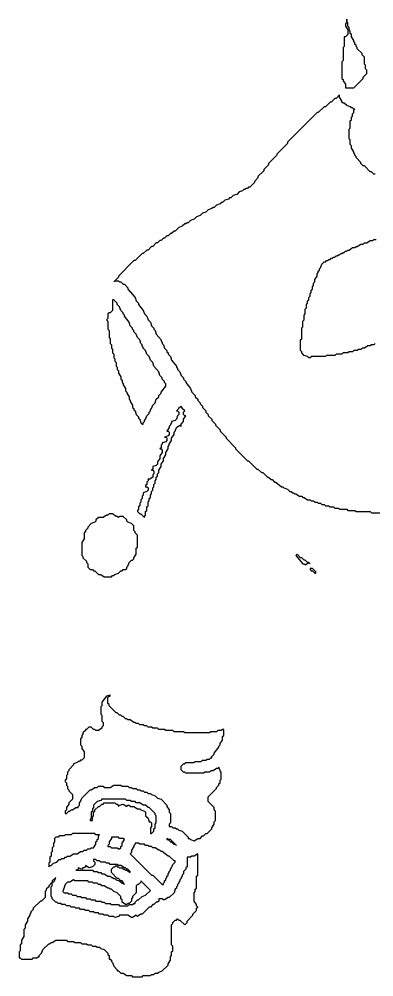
# Model space of a CAD drawing. Header units: millimetres. Extents: x 2.9 to 56, y 5.5 to 83.2.
# Drawn here: x 2.91 to 21.09, y 5.82 to 54.85 of the extents above; entities that cross this region are included whole.
import ezdxf

# ---------------------------------------------------------------- set-up
doc = ezdxf.new("R2010")
doc.units = ezdxf.units.MM
doc.layers.add('FILL_WHITE', color=7, linetype='Continuous')

msp = doc.modelspace()

# ---------------------------------------------------------------- linework, layer by layer
at = {"layer": 'FILL_WHITE'}
for points in [[(19.695, 54.848), (19.695, 54.667), (19.634, 54.606), (19.634, 54.485), (19.755, 54.303), (19.755, 54.061), (19.634, 53.939), (19.574, 53.939), (19.574, 53.455), (19.513, 53.394), (19.513, 52.727), (19.452, 52.667), (19.452, 51.818), (19.513, 51.758), (19.513, 51.697), (19.634, 51.515), (19.634, 51.333), (20.058, 51.333), (20.543, 51.818), (20.543, 51.879), (20.725, 52.061), (20.725, 52.242), (20.664, 52.303), (20.664, 52.485), (20.604, 52.545), (20.604, 52.909), (20.483, 53.03), (20.483, 53.091), (20.24, 53.333), (20.24, 53.394), (20.18, 53.455), (20.18, 53.515), (20.119, 53.576), (20.119, 53.636), (20.058, 53.697), (20.058, 53.758), (19.937, 53.939), (19.937, 54.061), (19.877, 54.121), (19.877, 54.242), (19.816, 54.303), (19.816, 54.424), (19.755, 54.485), (19.755, 54.667), (19.695, 54.727)], [(7.696, 40.485), (7.696, 39.939), (7.575, 39.818), (7.515, 39.818), (7.454, 39.758), (7.454, 39.515), (7.393, 39.455), (7.454, 39.394), (7.454, 38.97), (7.515, 38.909), (7.515, 38.545), (7.575, 38.485), (7.575, 38.242), (7.636, 38.182), (7.636, 38), (7.696, 37.939), (7.696, 37.758), (7.757, 37.697), (7.757, 37.515), (7.818, 37.455), (7.818, 37.333), (7.878, 37.273), (7.878, 37.091), (7.939, 37.03), (7.939, 36.909), (7.999, 36.848), (7.999, 36.727), (8.121, 36.545), (8.121, 36.424), (8.181, 36.364), (8.181, 36.242), (8.242, 36.182), (8.242, 36.121), (8.363, 35.939), (8.363, 35.818), (8.424, 35.758), (8.424, 35.697), (8.545, 35.515), (8.545, 35.394), (8.605, 35.333), (8.605, 35.273), (8.727, 35.091), (8.727, 34.97), (8.787, 34.909), (8.787, 34.848), (8.848, 34.788), (8.908, 34.606), (9.03, 34.485), (9.03, 34.424), (9.09, 34.364), (9.151, 34.182), (9.211, 34.121), (9.272, 34.121), (9.272, 34.182), (9.333, 34.242), (9.333, 34.303), (9.393, 34.364), (9.454, 34.545), (9.575, 34.667), (9.575, 34.727), (9.636, 34.788), (9.636, 34.848), (9.696, 34.909), (9.757, 35.091), (9.878, 35.212), (9.939, 35.394), (10.06, 35.515), (10.06, 35.576), (10.181, 35.697), (10.181, 35.758), (10.423, 36.061), (10.423, 36.182), (10.363, 36.242), (10.363, 36.303), (10.241, 36.424), (10.241, 36.485), (10.12, 36.606), (10.06, 36.788), (9.817, 37.091), (9.757, 37.273), (9.636, 37.394), (9.575, 37.576), (9.454, 37.697), (9.393, 37.879), (9.272, 38), (9.272, 38.061), (9.211, 38.121), (9.211, 38.182), (9.151, 38.242), (9.09, 38.424), (8.969, 38.545), (8.908, 38.727), (8.787, 38.848), (8.787, 38.909), (8.727, 38.97), (8.727, 39.03), (8.605, 39.152), (8.545, 39.333), (8.302, 39.636), (8.302, 39.697), (8.242, 39.758), (8.242, 39.818), (8.121, 39.939), (8.06, 40.121), (7.939, 40.242), (7.939, 40.303), (7.757, 40.485)], [(11.211, 35.03), (11.15, 34.97), (11.09, 34.97), (11.09, 34.909), (10.969, 34.788), (11.029, 34.788), (11.09, 34.727), (11.09, 34.606), (11.029, 34.545), (10.969, 34.364), (10.908, 34.303), (10.726, 34.242), (10.726, 34.182), (10.666, 34.121), (10.666, 34.061), (10.605, 34), (10.605, 33.939), (10.484, 33.758), (10.544, 33.758), (10.605, 33.697), (10.605, 33.576), (10.544, 33.515), (10.363, 33.455), (10.423, 33.455), (10.484, 33.394), (10.484, 33.273), (10.423, 33.212), (10.241, 33.152), (10.241, 33.091), (10.181, 33.03), (10.181, 32.909), (10.12, 32.848), (10.181, 32.848), (10.241, 32.788), (10.241, 32.667), (10.12, 32.485), (10.12, 32.364), (9.999, 32.182), (9.999, 32.061), (9.939, 32), (9.757, 31.939), (9.757, 31.818), (9.696, 31.758), (9.757, 31.758), (9.817, 31.697), (9.817, 31.576), (9.757, 31.515), (9.757, 31.394), (9.575, 31.273), (9.514, 31.333), (9.514, 31.212), (9.454, 31.152), (9.454, 31.03), (9.393, 30.97), (9.393, 30.909), (9.454, 30.909), (9.514, 30.848), (9.514, 30.727), (9.454, 30.667), (9.272, 30.606), (9.272, 30.485), (9.211, 30.424), (9.211, 30.303), (9.151, 30.242), (9.151, 30.121), (9.09, 30.061), (9.09, 29.939), (9.03, 29.879), (9.03, 29.758), (8.969, 29.697), (8.969, 29.636), (9.09, 29.515), (9.151, 29.515), (9.333, 29.333), (9.333, 29.394), (9.393, 29.455), (9.393, 29.636), (9.454, 29.697), (9.454, 29.879), (9.514, 29.939), (9.514, 30.121), (9.575, 30.182), (9.575, 30.303), (9.636, 30.364), (9.636, 30.485), (9.696, 30.545), (9.696, 30.667), (9.757, 30.727), (9.757, 30.848), (9.817, 30.909), (9.817, 31.03), (9.878, 31.091), (9.878, 31.212), (9.939, 31.273), (9.939, 31.394), (9.999, 31.455), (9.999, 31.576), (10.06, 31.636), (10.06, 31.758), (10.181, 31.939), (10.181, 32.061), (10.302, 32.242), (10.302, 32.364), (10.423, 32.545), (10.423, 32.667), (10.544, 32.848), (10.544, 32.97), (10.605, 33.03), (10.605, 33.091), (10.726, 33.273), (10.726, 33.394), (10.847, 33.576), (10.847, 33.697), (10.908, 33.758), (10.969, 33.939), (11.15, 34.061), (11.211, 34), (11.211, 34.121), (11.332, 34.242), (11.332, 34.364), (11.453, 34.545), (11.393, 34.545), (11.332, 34.606), (11.332, 34.727), (11.393, 34.788), (11.272, 34.909), (11.272, 34.97)], [(7.696, 29.515), (7.515, 29.515), (7.454, 29.455), (7.393, 29.455), (7.212, 29.333), (6.969, 29.333), (6.848, 29.212), (6.848, 29.152), (6.787, 29.091), (6.606, 29.03), (6.424, 28.848), (6.424, 28.788), (6.303, 28.667), (6.303, 28.606), (6.242, 28.545), (6.242, 28.242), (6.121, 28.061), (6.121, 27.394), (6.181, 27.333), (6.181, 27.273), (6.363, 27.091), (6.363, 27.03), (6.424, 26.97), (6.424, 26.788), (6.545, 26.667), (6.666, 26.667), (6.727, 26.606), (6.787, 26.606), (6.969, 26.424), (7.09, 26.424), (7.272, 26.303), (7.636, 26.303), (7.696, 26.364), (7.757, 26.364), (7.818, 26.424), (7.999, 26.485), (8.121, 26.606), (8.181, 26.606), (8.242, 26.667), (8.363, 26.667), (8.424, 26.727), (8.424, 26.788), (8.484, 26.848), (8.545, 27.03), (8.666, 27.152), (8.727, 27.152), (8.787, 27.212), (8.787, 27.273), (8.908, 27.455), (8.908, 27.758), (8.969, 27.818), (8.969, 28.424), (8.848, 28.545), (8.848, 28.606), (8.787, 28.667), (8.787, 28.909), (8.666, 29.03), (8.484, 29.091), (8.424, 29.152), (8.424, 29.212), (8.242, 29.394), (8.06, 29.394), (7.999, 29.333), (7.939, 29.394), (7.878, 29.394)], [(17.089, 27.394), (17.453, 26.97), (17.513, 26.97), (17.574, 26.909), (17.756, 27.03), (17.816, 26.97), (17.756, 27.03), (17.695, 27.03), (17.574, 27.152), (17.513, 27.152), (17.392, 27.273), (17.331, 27.273), (17.15, 27.455)], [(17.816, 26.727), (17.816, 26.667), (17.877, 26.606), (17.937, 26.606), (18.059, 26.485), (18.119, 26.485), (18.119, 26.545), (17.937, 26.727)], [(7.393, 20.182), (7.151, 19.879), (7.151, 19.697), (7.09, 19.636), (7.09, 19.273), (7.151, 19.212), (7.151, 18.909), (7.212, 18.848), (7.212, 18.667), (7.151, 18.606), (7.151, 18.545), (6.969, 18.424), (6.848, 18.424), (6.787, 18.485), (6.727, 18.485), (6.606, 18.606), (6.484, 18.606), (6.363, 18.485), (6.303, 18.485), (6.303, 18.424), (6.181, 18.303), (6.181, 18.242), (6.121, 18.182), (6.121, 18.061), (6.06, 18), (6.06, 17.697), (6.121, 17.636), (6.121, 17.515), (6.242, 17.333), (6.242, 17.03), (6.121, 16.909), (6.06, 16.909), (6, 16.848), (5.939, 16.848), (5.878, 16.788), (5.697, 16.727), (5.697, 16.667), (5.454, 16.424), (5.454, 16.364), (5.394, 16.303), (5.394, 16.182), (5.333, 16.121), (5.333, 15.939), (5.272, 15.879), (5.272, 15.818), (5.333, 15.758), (5.333, 15.636), (5.394, 15.576), (5.394, 15.455), (5.454, 15.394), (5.454, 15.333), (5.636, 15.152), (5.636, 14.909), (5.454, 14.727), (5.454, 14.667), (5.333, 14.485), (5.333, 14.364), (5.272, 14.303), (5.272, 14.182), (5.333, 14.182), (5.454, 14.303), (5.515, 14.303), (5.575, 14.364), (5.636, 14.364), (5.818, 14.485), (5.939, 14.485), (5.939, 14.545), (6, 14.606), (6, 14.727), (6.06, 14.788), (6.121, 14.97), (6.545, 15.394), (6.606, 15.394), (6.787, 15.515), (6.909, 15.515), (6.969, 15.576), (7.212, 15.576), (7.272, 15.515), (7.575, 15.515), (7.757, 15.636), (8.121, 15.636), (8.181, 15.576), (8.484, 15.576), (8.545, 15.515), (8.666, 15.515), (8.727, 15.455), (8.908, 15.455), (8.969, 15.394), (9.09, 15.394), (9.151, 15.333), (9.272, 15.333), (9.333, 15.273), (9.454, 15.273), (9.514, 15.212), (9.636, 15.212), (9.696, 15.152), (9.878, 15.091), (9.999, 14.97), (10.181, 14.909), (10.484, 14.606), (10.484, 14.545), (10.605, 14.364), (10.605, 14.242), (10.666, 14.182), (10.666, 13.697), (10.605, 13.636), (10.605, 13.515), (10.726, 13.515), (10.787, 13.455), (10.908, 13.455), (10.969, 13.394), (11.029, 13.394), (11.09, 13.333), (11.272, 13.273), (11.575, 12.97), (11.575, 12.909), (11.635, 12.909), (11.696, 12.848), (11.878, 12.788), (12.059, 12.909), (12.181, 12.909), (12.302, 13.03), (12.362, 13.03), (12.484, 13.152), (12.544, 13.152), (12.787, 13.394), (12.787, 13.455), (12.908, 13.636), (12.908, 13.758), (12.968, 13.818), (12.968, 14.303), (12.908, 14.364), (12.908, 14.485), (12.605, 14.788), (12.605, 15.03), (13.029, 15.455), (13.029, 15.515), (13.15, 15.636), (13.15, 15.697), (13.211, 15.758), (13.211, 15.879), (13.271, 15.939), (13.271, 16.303), (13.211, 16.364), (13.15, 16.545), (13.09, 16.485), (13.029, 16.485), (12.847, 16.364), (12.726, 16.364), (12.665, 16.303), (12.423, 16.303), (12.362, 16.242), (11.453, 16.242), (11.393, 16.303), (11.332, 16.303), (11.211, 16.424), (11.211, 16.606), (11.332, 16.727), (11.393, 16.727), (11.453, 16.788), (11.878, 16.788), (11.938, 16.848), (12.241, 16.848), (12.302, 16.909), (12.484, 16.909), (12.544, 16.97), (12.665, 16.97), (12.726, 17.03), (12.787, 17.03), (12.787, 17.091), (12.908, 17.212), (12.908, 17.273), (13.15, 17.576), (13.15, 17.636), (13.211, 17.697), (13.211, 17.758), (13.332, 17.939), (13.332, 18.121), (13.393, 18.182), (13.393, 18.485), (13.332, 18.485), (13.271, 18.424), (13.09, 18.424), (13.029, 18.364), (12.726, 18.364), (12.665, 18.303), (11.393, 18.303), (11.332, 18.364), (10.847, 18.364), (10.787, 18.424), (10.423, 18.424), (10.363, 18.485), (10.06, 18.485), (9.999, 18.545), (9.757, 18.545), (9.696, 18.606), (9.514, 18.606), (9.454, 18.667), (9.333, 18.667), (9.272, 18.727), (9.09, 18.727), (9.03, 18.788), (8.908, 18.788), (8.848, 18.848), (8.787, 18.848), (8.605, 18.97), (8.484, 18.97), (8.424, 19.03), (8.363, 19.03), (8.242, 19.152), (8.181, 19.152), (8.121, 19.212), (8.06, 19.212), (7.939, 19.333), (7.878, 19.333), (7.515, 19.697), (7.515, 19.758), (7.454, 19.818), (7.454, 20.121), (7.515, 20.182), (7.575, 20.182), (7.575, 20.242)], [(6.727, 14.606), (6.727, 14.485), (6.666, 14.424), (6.666, 14.303), (6.606, 14.242), (6.606, 13.939), (6.545, 13.879), (6.545, 13.818), (6.666, 13.818), (6.666, 14), (6.727, 14.061), (6.727, 14.242), (6.787, 14.303), (6.787, 14.364), (6.969, 14.545), (7.03, 14.545), (7.151, 14.667), (7.212, 14.667), (7.272, 14.727), (7.818, 14.727), (7.878, 14.667), (7.939, 14.667), (7.999, 14.606), (7.999, 14.545), (8.06, 14.606), (8.242, 14.667), (8.424, 14.545), (8.484, 14.606), (8.545, 14.606), (8.605, 14.545), (8.787, 14.545), (8.969, 14.424), (9.09, 14.424), (9.151, 14.364), (9.333, 14.303), (9.393, 14.242), (9.393, 14.061), (9.514, 13.939), (9.575, 13.758), (9.636, 13.758), (9.696, 13.697), (9.696, 13.515), (9.636, 13.455), (9.636, 13.152), (9.696, 13.152), (9.817, 13.273), (9.817, 13.394), (9.878, 13.455), (9.878, 13.636), (9.939, 13.697), (9.939, 14.061), (9.878, 14.121), (9.878, 14.182), (9.575, 14.485), (9.514, 14.485), (9.393, 14.606), (9.272, 14.606), (9.09, 14.727), (8.908, 14.727), (8.848, 14.788), (8.666, 14.788), (8.605, 14.848), (8.424, 14.848), (8.363, 14.909), (7.151, 14.909), (7.09, 14.848), (6.909, 14.788)], [(7.03, 13.091), (6.848, 13.091), (6.787, 13.152), (5.636, 13.152), (5.575, 13.091), (5.272, 13.091), (5.212, 13.03), (4.969, 13.03), (4.909, 12.97), (4.788, 12.97), (4.727, 12.909), (4.727, 12.727), (4.666, 12.667), (4.666, 12.485), (4.606, 12.424), (4.606, 12.242), (4.545, 12.182), (4.545, 12), (4.485, 11.939), (4.485, 11.697), (4.424, 11.636), (4.424, 11.455), (4.485, 11.515), (4.545, 11.515), (4.666, 11.636), (4.848, 11.697), (4.969, 11.818), (5.03, 11.818), (5.091, 11.879), (5.212, 11.879), (5.272, 11.939), (5.333, 11.939), (5.394, 12), (5.515, 12), (5.697, 12.121), (5.878, 12.121), (6.06, 12.242), (6.181, 12.242), (6.242, 12.303), (6.363, 12.303), (6.424, 12.364), (6.545, 12.364), (6.606, 12.424), (6.727, 12.424), (6.848, 12.606), (6.848, 12.727), (6.909, 12.788), (6.909, 12.848), (6.969, 12.909), (6.969, 13.03)], [(7.636, 12.97), (7.636, 12.909), (7.515, 12.727), (7.515, 12.606), (7.454, 12.545), (7.454, 12.485), (7.575, 12.485), (7.636, 12.424), (7.939, 12.424), (7.999, 12.364), (8.06, 12.364), (8.121, 12.424), (8.121, 12.485), (8.181, 12.545), (8.181, 12.667), (8.302, 12.848), (8.242, 12.909), (8.06, 12.909), (7.999, 12.97)], [(10.484, 12.909), (10.484, 12.848), (10.544, 12.848), (10.666, 12.727), (10.726, 12.727), (10.847, 12.606), (10.908, 12.606), (10.969, 12.545), (10.666, 12.848), (10.544, 12.848)], [(8.848, 12.667), (8.848, 12.606), (8.787, 12.545), (8.787, 12.485), (8.666, 12.303), (8.666, 12.182), (8.605, 12.121), (9.696, 11.03), (9.757, 11.03), (10.241, 10.545), (10.302, 10.545), (10.302, 10.606), (10.363, 10.667), (10.363, 10.727), (10.423, 10.788), (10.423, 10.848), (10.484, 10.909), (10.484, 10.97), (10.544, 11.03), (10.544, 11.091), (10.605, 11.152), (10.605, 11.212), (10.666, 11.273), (10.666, 11.333), (10.726, 11.394), (10.787, 11.576), (10.908, 11.697), (10.908, 11.758), (10.847, 11.758), (10.605, 12), (10.544, 12), (10.241, 12.242), (10.181, 12.242), (10.12, 12.303), (10.06, 12.303), (9.878, 12.424), (9.757, 12.424), (9.696, 12.485), (9.575, 12.485), (9.514, 12.545), (9.393, 12.545), (9.333, 12.606), (9.09, 12.606), (9.03, 12.667)], [(12.059, 12.121), (11.878, 12), (11.756, 12), (11.696, 11.939), (11.514, 11.939), (11.514, 11.455), (11.453, 11.394), (11.453, 11.333), (11.332, 11.212), (11.332, 11.091), (11.272, 11.03), (11.272, 10.97), (11.211, 10.909), (11.211, 10.848), (11.15, 10.788), (11.15, 10.727), (11.09, 10.667), (11.09, 10.606), (11.029, 10.545), (11.029, 10.485), (10.969, 10.424), (10.969, 10.364), (10.908, 10.303), (10.847, 10.121), (10.605, 9.879), (10.544, 9.879), (10.363, 9.758), (10.302, 9.758), (10.241, 9.818), (10.06, 9.818), (10.06, 9.697), (9.999, 9.636), (9.939, 9.636), (9.817, 9.515), (9.757, 9.515), (9.636, 9.394), (9.575, 9.394), (9.211, 9.03), (9.151, 9.03), (8.969, 8.909), (8.908, 8.97), (8.727, 8.848), (8.666, 8.848), (8.484, 8.97), (8.06, 8.97), (7.999, 8.909), (7.818, 8.848), (7.757, 8.909), (7.515, 8.909), (7.454, 8.97), (7.272, 8.97), (7.212, 9.03), (7.03, 9.03), (6.969, 9.091), (6.787, 9.091), (6.727, 9.152), (6.545, 9.152), (6.484, 9.212), (6.303, 9.212), (6.242, 9.273), (6.06, 9.273), (6, 9.333), (5.818, 9.333), (5.757, 9.394), (5.575, 9.394), (5.515, 9.455), (5.333, 9.455), (5.272, 9.515), (5.091, 9.515), (5.03, 9.576), (4.909, 9.576), (4.848, 9.636), (4.788, 9.636), (4.606, 9.818), (4.606, 9.879), (4.545, 9.939), (4.545, 10.424), (4.606, 10.485), (4.606, 10.606), (4.727, 10.727), (4.788, 10.909), (4.606, 10.727), (4.606, 10.667), (4.424, 10.485), (4.424, 10.424), (4.303, 10.303), (4.303, 10.242), (4.242, 10.182), (4.242, 9.879), (4.06, 9.697), (4, 9.697), (3.636, 9.333), (3.636, 9.273), (3.515, 9.152), (3.515, 9.091), (3.454, 9.03), (3.454, 8.97), (3.333, 8.788), (3.333, 8.667), (3.212, 8.485), (3.212, 8.303), (3.151, 8.242), (3.151, 7.879), (3.03, 7.697), (3.03, 7.515), (2.97, 7.455), (2.97, 7.152), (2.909, 7.091), (2.909, 6.788), (2.97, 6.788), (3.03, 6.727), (3.576, 6.727), (3.636, 6.788), (3.818, 6.788), (3.879, 6.848), (3.939, 6.848), (3.939, 6.909), (4.06, 7.03), (4.121, 7.212), (4.424, 7.515), (4.485, 7.515), (4.545, 7.576), (4.606, 7.576), (4.788, 7.697), (5.333, 7.697), (5.394, 7.636), (5.697, 7.636), (5.757, 7.576), (6.06, 7.576), (6.121, 7.515), (6.363, 7.515), (6.424, 7.455), (6.606, 7.455), (6.666, 7.394), (6.848, 7.394), (6.909, 7.333), (7.03, 7.333), (7.09, 7.273), (7.272, 7.212), (7.454, 7.03), (7.454, 6.97), (7.515, 6.909), (7.515, 6.727), (7.575, 6.727), (7.636, 6.667), (7.636, 6.606), (7.696, 6.545), (7.757, 6.364), (7.939, 6.182), (7.939, 6.121), (7.999, 6.121), (8.121, 6), (8.242, 6), (8.424, 5.879), (8.666, 5.879), (8.727, 5.818), (9.211, 5.818), (9.272, 5.879), (9.636, 5.879), (9.696, 5.939), (9.817, 5.939), (9.878, 6), (9.999, 6), (10.06, 6.061), (10.241, 6.121), (10.544, 6.424), (10.544, 6.485), (10.666, 6.667), (10.666, 6.848), (10.726, 6.909), (10.726, 7.091), (10.787, 7.152), (10.787, 7.394), (10.726, 7.455), (10.726, 8.485), (10.787, 8.545), (10.787, 8.606), (10.908, 8.727), (10.969, 8.727), (11.029, 8.788), (11.09, 8.727), (11.15, 8.727), (11.393, 8.485), (11.514, 8.606), (11.514, 8.667), (11.817, 8.97), (11.817, 9.03), (11.999, 9.212), (11.999, 9.333), (12.059, 9.394), (11.999, 9.455), (11.999, 9.515), (11.878, 9.697), (11.878, 10.121), (11.938, 10.182), (11.938, 10.303), (11.999, 10.364), (11.999, 10.97), (12.059, 11.03)], [(5.818, 11.273), (6.666, 11.273), (6.727, 11.212), (6.909, 11.212), (6.969, 11.152), (7.09, 11.152), (7.151, 11.091), (7.272, 11.091), (7.454, 10.97), (7.575, 10.97), (7.636, 10.909), (7.696, 10.909), (7.757, 10.848), (7.818, 10.848), (7.878, 10.788), (8.06, 10.727), (8.181, 10.606), (8.242, 10.606), (8.302, 10.545), (8.181, 10.727), (8.121, 10.727), (7.999, 10.848), (7.939, 10.848), (7.636, 11.152), (7.636, 11.333), (7.757, 11.455), (7.818, 11.455), (7.878, 11.515), (7.939, 11.455), (7.999, 11.455), (8.06, 11.394), (8.181, 11.394), (8.242, 11.333), (8.302, 11.333), (8.363, 11.273), (8.424, 11.273), (8.605, 11.152), (8.605, 11.212), (8.484, 11.333), (8.424, 11.333), (8.363, 11.394), (8.302, 11.394), (8.121, 11.515), (7.999, 11.515), (7.939, 11.576), (7.575, 11.576), (7.515, 11.636), (7.393, 11.636), (7.333, 11.697), (7.09, 11.697), (7.03, 11.758), (6.909, 11.758), (6.848, 11.818), (6.727, 11.818), (6.727, 11.758), (6.787, 11.697), (6.787, 11.576), (6.666, 11.455), (6.484, 11.394), (6.303, 11.515), (6.303, 11.455), (6.242, 11.394), (6.181, 11.394), (6.121, 11.333), (5.939, 11.394), (5.939, 11.333), (5.878, 11.273)], [(5.151, 10.182), (5.212, 10.121), (5.394, 10.121), (5.454, 10.061), (5.575, 10.061), (5.636, 10), (5.818, 10), (5.878, 9.939), (6.06, 9.939), (6.121, 9.879), (6.303, 9.879), (6.363, 9.818), (6.545, 9.818), (6.606, 9.758), (6.787, 9.758), (6.848, 9.697), (7.09, 9.697), (7.151, 9.636), (7.272, 9.636), (7.333, 9.576), (7.575, 9.576), (7.636, 9.515), (7.999, 9.515), (8.06, 9.455), (8.484, 9.455), (8.545, 9.515), (8.727, 9.515), (8.787, 9.576), (8.848, 9.576), (8.848, 9.636), (8.969, 9.758), (9.03, 9.758), (9.211, 9.939), (9.393, 10), (9.636, 10.242), (9.151, 10.727), (9.151, 10.667), (9.03, 10.545), (8.969, 10.545), (8.908, 10.485), (8.908, 10.121), (8.727, 9.939), (8.727, 9.879), (8.666, 9.818), (8.666, 9.697), (8.545, 9.576), (8.484, 9.576), (8.424, 9.515), (8.363, 9.515), (8.181, 9.636), (8.181, 9.758), (8.121, 9.818), (8.121, 9.939), (7.939, 10.121), (7.757, 10.182), (7.636, 10.303), (7.575, 10.303), (7.515, 10.364), (7.454, 10.364), (7.272, 10.485), (7.151, 10.485), (7.09, 10.545), (6.969, 10.545), (6.909, 10.606), (6.727, 10.606), (6.666, 10.667), (6.484, 10.667), (6.424, 10.727), (5.757, 10.727), (5.697, 10.788), (5.515, 10.667), (5.394, 10.667), (5.272, 10.545)]]:
    msp.add_lwpolyline(points, close=True, dxfattribs=at)
for points in [[(21.149, 46.909), (21.089, 46.909), (20.967, 47.03), (20.907, 47.03), (20.604, 47.333), (20.543, 47.333), (20.422, 47.455), (20.422, 47.515), (20.18, 47.758), (20.18, 47.818), (20.119, 47.879), (20.119, 47.939), (20.058, 48), (20.058, 48.061), (19.937, 48.242), (19.937, 48.364), (19.877, 48.424), (19.877, 48.667), (19.816, 48.727), (19.816, 49.212), (19.877, 49.273), (19.877, 49.636), (19.937, 49.697), (19.937, 49.818), (19.998, 49.879), (19.998, 50), (20.058, 50.061), (20.058, 50.182), (20.119, 50.242), (20.058, 50.242), (19.998, 50.303), (19.937, 50.303), (19.877, 50.364), (19.695, 50.424), (19.574, 50.545), (19.513, 50.545), (19.452, 50.606), (19.452, 50.667), (19.331, 50.848), (19.331, 50.97), (19.149, 50.788), (19.089, 50.788), (18.907, 50.606), (18.846, 50.606), (18.604, 50.364), (18.543, 50.364), (18.24, 50.061), (18.18, 50.061), (16.665, 48.545), (16.665, 48.485), (16.12, 47.939), (16.12, 47.879), (15.695, 47.455), (15.695, 47.394), (15.453, 47.152), (15.453, 47.091), (15.15, 46.788), (15.15, 46.727), (14.968, 46.545), (14.968, 46.485), (14.726, 46.242), (14.665, 46.242), (14.605, 46.182), (14.544, 46.182), (14.483, 46.121), (14.423, 46.121), (14.362, 46.061), (14.18, 46), (14.059, 45.879), (13.877, 45.818), (13.756, 45.697), (13.696, 45.697), (13.635, 45.636), (13.453, 45.576), (13.332, 45.455), (13.271, 45.455), (13.211, 45.394), (13.029, 45.333), (12.908, 45.212), (12.847, 45.212), (12.787, 45.152), (12.605, 45.091), (12.484, 44.97), (12.302, 44.909), (12.181, 44.788), (11.999, 44.727), (11.878, 44.606), (11.696, 44.545), (11.575, 44.424), (11.514, 44.424), (11.453, 44.364), (11.393, 44.364), (11.272, 44.242), (11.09, 44.182), (10.908, 44), (10.847, 44), (10.726, 43.879), (10.666, 43.879), (10.544, 43.758), (10.484, 43.758), (10.363, 43.636), (10.302, 43.636), (10.181, 43.515), (10.12, 43.515), (9.999, 43.394), (9.939, 43.394), (9.757, 43.212), (9.696, 43.212), (9.514, 43.03), (9.454, 43.03), (9.272, 42.848), (9.211, 42.848), (8.848, 42.485), (8.787, 42.485), (7.999, 41.697), (7.999, 41.636), (7.757, 41.394), (7.818, 41.455), (7.999, 41.455), (8.06, 41.394), (8.121, 41.394), (8.242, 41.273), (8.302, 41.273), (8.484, 41.091), (8.484, 41.03), (8.848, 40.606), (8.908, 40.424), (9.03, 40.303), (9.03, 40.242), (9.272, 39.939), (9.333, 39.758), (9.454, 39.636), (9.514, 39.455), (9.636, 39.333), (9.696, 39.152), (9.817, 39.03), (9.817, 38.97), (9.878, 38.909), (9.939, 38.727), (10.181, 38.424), (10.181, 38.364), (10.241, 38.303), (10.241, 38.242), (10.302, 38.182), (10.363, 38), (10.484, 37.879), (10.484, 37.818), (10.544, 37.758), (10.544, 37.697), (10.666, 37.576), (10.726, 37.394), (10.969, 37.091), (10.969, 37.03), (11.029, 36.97), (11.029, 36.909), (11.15, 36.788), (11.211, 36.606), (11.332, 36.485), (11.332, 36.424), (11.453, 36.303), (11.453, 36.242), (11.696, 35.939), (11.756, 35.758), (11.938, 35.576), (11.938, 35.515), (12.059, 35.394), (12.059, 35.333), (12.181, 35.212), (12.181, 35.152), (12.302, 35.03), (12.302, 34.97), (12.484, 34.788), (12.484, 34.727), (12.605, 34.606), (12.605, 34.545), (12.787, 34.364), (12.787, 34.303), (12.968, 34.121), (12.968, 34.061), (13.211, 33.818), (13.211, 33.758), (13.514, 33.455), (13.514, 33.394), (13.999, 32.909), (13.999, 32.848), (14.605, 32.242), (14.665, 32.242), (15.089, 31.818), (15.15, 31.818), (15.332, 31.636), (15.392, 31.636), (15.635, 31.394), (15.695, 31.394), (15.817, 31.273), (15.877, 31.273), (15.998, 31.152), (16.059, 31.152), (16.362, 30.909), (16.423, 30.909), (16.483, 30.848), (16.665, 30.788), (16.786, 30.667), (16.847, 30.667), (16.907, 30.606), (16.968, 30.606), (17.029, 30.545), (17.089, 30.545), (17.271, 30.424), (17.392, 30.424), (17.453, 30.364), (17.513, 30.364), (17.695, 30.242), (17.816, 30.242), (17.877, 30.182), (17.998, 30.182), (18.059, 30.121), (18.18, 30.121), (18.24, 30.061), (18.362, 30.061), (18.422, 30), (18.543, 30), (18.604, 29.939), (18.786, 29.939), (18.846, 29.879), (19.028, 29.879), (19.089, 29.818), (19.271, 29.818), (19.331, 29.758), (19.695, 29.758), (19.755, 29.697), (20.119, 29.697), (20.18, 29.636), (20.907, 29.636), (20.967, 29.576), (21.573, 29.576)], [(21.149, 38.242), (21.089, 38.182), (20.967, 38.182), (20.907, 38.121), (20.786, 38.121), (20.604, 38), (20.483, 38), (20.422, 37.939), (20.301, 37.939), (20.24, 37.879), (20.058, 37.879), (19.998, 37.818), (19.816, 37.818), (19.755, 37.758), (19.513, 37.758), (19.452, 37.697), (19.149, 37.697), (19.089, 37.636), (18.665, 37.636), (18.604, 37.576), (17.877, 37.576), (17.816, 37.515), (17.756, 37.515), (17.695, 37.576), (17.513, 37.636), (17.392, 37.758), (17.392, 37.818), (17.331, 37.879), (17.331, 38.424), (17.392, 38.485), (17.392, 39.03), (17.453, 39.091), (17.453, 39.394), (17.513, 39.455), (17.513, 39.697), (17.574, 39.758), (17.574, 40), (17.634, 40.061), (17.634, 40.242), (17.695, 40.303), (17.695, 40.424), (17.756, 40.485), (17.756, 40.606), (17.816, 40.667), (17.816, 40.788), (17.877, 40.848), (17.877, 40.97), (17.937, 41.03), (17.937, 41.152), (17.998, 41.212), (17.998, 41.333), (18.059, 41.394), (18.059, 41.515), (18.18, 41.697), (18.18, 41.818), (18.24, 41.879), (18.24, 41.939), (18.301, 42), (18.301, 42.061), (18.362, 42.121), (18.422, 42.303), (18.543, 42.424), (18.604, 42.424), (18.665, 42.485), (18.725, 42.485), (18.786, 42.545), (18.846, 42.545), (18.907, 42.606), (18.968, 42.606), (19.028, 42.667), (19.089, 42.667), (19.149, 42.727), (19.21, 42.727), (19.271, 42.788), (19.331, 42.788), (19.392, 42.848), (19.452, 42.848), (19.513, 42.909), (19.574, 42.909), (19.634, 42.97), (19.695, 42.97), (19.755, 43.03), (19.816, 43.03), (19.998, 43.152), (20.119, 43.152), (20.18, 43.212), (20.24, 43.212), (20.422, 43.333), (20.543, 43.333), (20.604, 43.394), (20.725, 43.394), (20.907, 43.515), (21.028, 43.515), (21.089, 43.576), (21.21, 43.576)]]:
    msp.add_lwpolyline(points, dxfattribs=at)

doc.saveas('drawing.dxf')
